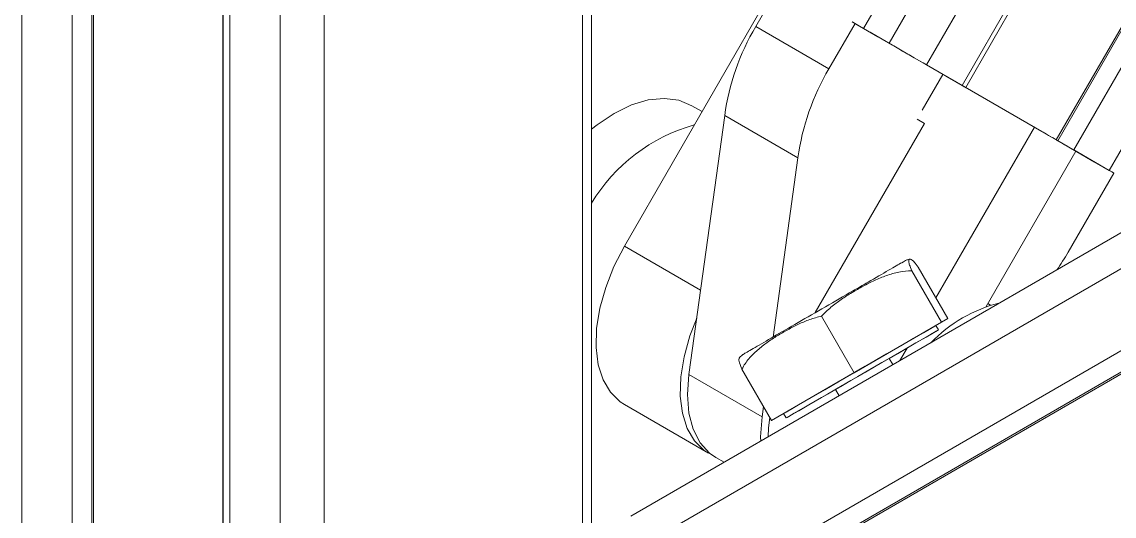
# Model space of a CAD drawing. Extents: x -976302 to -776254, y 5665 to 231437.
# Drawn here: x -788714 to -788183, y 80006 to 80247 of the extents above; entities that cross this region are included whole.
import ezdxf

# ---------------------------------------------------------------- set-up
doc = ezdxf.new("R2010")
doc.units = 0
doc.header["$LTSCALE"] = 1000
doc.header["$MEASUREMENT"] = 0

msp = doc.modelspace()

# ---------------------------------------------------------------- linework, layer by layer
at = {"linetype": 'Continuous', "lineweight": 15}
for p, q in [((-787350.2, 81897.26), (-788305.06, 80243.39)), ((-787350.2, 81897.26), (-788305.06, 80243.39)), ((-787337.74, 81890.07), (-788292.61, 80236.2)), ((-787337.74, 81890.07), (-788292.61, 80236.2)), ((-787319.52, 81879.55), (-788274.38, 80225.68)), ((-787319.52, 81879.55), (-788274.38, 80225.68)), ((-787302.25, 81869.58), (-788257.12, 80215.7)), ((-787302.25, 81869.58), (-788257.12, 80215.7)), ((-788255.36, 80214.69), (-787300.49, 81868.56)), ((-788255.36, 80214.69), (-787300.49, 81868.56)), ((-787256.43, 81843.12), (-788211.3, 80189.24)), ((-787256.43, 81843.12), (-788211.3, 80189.24)), ((-787255.73, 81842.71), (-788210.59, 80188.84)), ((-787255.73, 81842.71), (-788210.59, 80188.84)), ((-787247.97, 81838.23), (-788202.83, 80184.36)), ((-787247.97, 81838.23), (-788202.83, 80184.36)), ((-787230.7, 81828.26), (-788185.57, 80174.38)), ((-787230.7, 81828.26), (-788185.57, 80174.38)), ((-788437.36, 79850.72), (-788437.36, 81039.41)), ((-788437.36, 79850.72), (-788437.36, 81039.41)), ((-788714.35, 79800.55), (-788714.35, 81033.25)), ((-788714.35, 79800.55), (-788714.35, 81033.25)), ((-788441.78, 79848.91), (-788441.78, 81033.25)), ((-788689.93, 79786.45), (-788689.93, 81019.15)), ((-788689.93, 79786.45), (-788689.93, 81019.15)), ((-788680.31, 79784.66), (-788680.31, 81017.37)), ((-788680.31, 79784.66), (-788680.31, 81017.37)), ((-788679.44, 79784.5), (-788679.44, 81017.2)), ((-788679.44, 79784.5), (-788679.44, 81017.2)), ((-788616.54, 79748.19), (-788616.54, 80980.9)), ((-788616.54, 79748.19), (-788616.54, 80980.9)), ((-788616.41, 80979.36), (-788616.41, 79746.65)), ((-788616.41, 80979.36), (-788616.41, 79746.65)), ((-788613.16, 79742.13), (-788613.16, 80974.84)), ((-788613.16, 79742.13), (-788613.16, 80974.84)), ((-788588.74, 79728.03), (-788588.74, 80960.74)), ((-788588.74, 79728.03), (-788588.74, 80960.74)), ((-788567.39, 79728.03), (-788567.39, 80960.74)), ((-788567.39, 79728.03), (-788567.39, 80960.74)), ((-788418.22, 80006.44), (-787441.96, 80570.2)), ((-788418.22, 80006.44), (-787441.96, 80570.2)), ((-788421.34, 79987.2), (-787445.09, 80550.97)), ((-788421.34, 79987.2), (-787445.09, 80550.97)), ((-788404.07, 79957.3), (-787427.82, 80521.06)), ((-788404.07, 79957.3), (-787427.82, 80521.06)), ((-788396.32, 79951.39), (-787420.07, 80515.15)), ((-788396.32, 79951.39), (-787420.07, 80515.15)), ((-788395.61, 79950.85), (-787419.36, 80514.62)), ((-788395.61, 79950.85), (-787419.36, 80514.62)), ((-788321.59, 80310.38), (-788421.33, 80137.63)), ((-788321.59, 80310.38), (-788421.33, 80137.63)), ((-788357.48, 80244.3), (-788332.19, 80288.1)), ((-788357.48, 80244.3), (-788332.19, 80288.1)), ((-788321.89, 80223.76), (-788309.19, 80245.77)), ((-788321.89, 80223.76), (-788309.19, 80245.77)), ((-788357.48, 80244.3), (-788321.89, 80223.76)), ((-788357.48, 80244.3), (-788321.89, 80223.76)), ((-788308.19, 80245.19), (-788298.12, 80239.38)), ((-788308.19, 80245.19), (-788298.12, 80239.38)), ((-788292.61, 80236.2), (-788305.06, 80243.39)), ((-788292.61, 80236.2), (-788305.06, 80243.39)), ((-788291.01, 80235.27), (-788301.07, 80241.08)), ((-788291.01, 80235.27), (-788301.07, 80241.08)), ((-788301.07, 80241.08), (-788301.07, 80241.08)), ((-788300.03, 80240.48), (-788287.58, 80233.29)), ((-788300.03, 80240.48), (-788287.58, 80233.29)), ((-788298.12, 80239.38), (-788295.98, 80238.14)), ((-788298.12, 80239.38), (-788295.98, 80238.14)), ((-788295.98, 80238.14), (-788290.64, 80235.06)), ((-788295.98, 80238.14), (-788290.64, 80235.06)), ((-788281.5, 80229.78), (-788264.23, 80219.81)), ((-788281.5, 80229.78), (-788264.23, 80219.81)), ((-788257.12, 80215.7), (-788274.38, 80225.68)), ((-788257.12, 80215.7), (-788274.38, 80225.68)), ((-788266.41, 80221.07), (-788276.48, 80203.63)), ((-788266.41, 80221.07), (-788276.48, 80203.63)), ((-788264.3, 80219.85), (-788264.3, 80219.85)), ((-788264.3, 80219.85), (-788264.3, 80219.85)), ((-788262.89, 80219.03), (-788218.41, 80193.35)), ((-788262.89, 80219.03), (-788218.41, 80193.35)), ((-788211.3, 80189.24), (-788255.77, 80214.93)), ((-788211.3, 80189.24), (-788255.77, 80214.93)), ((-788255.77, 80214.93), (-788255.77, 80214.93)), ((-788383.59, 80203), (-788388.55, 80205.86)), ((-788383.59, 80203), (-788388.55, 80205.86)), ((-788389.96, 80075.21), (-788372.53, 80201.11)), ((-788389.96, 80075.21), (-788372.53, 80201.11)), ((-788372.53, 80201.11), (-788336.94, 80180.57)), ((-788372.53, 80201.11), (-788336.94, 80180.57)), ((-788275.44, 80197.22), (-788279, 80199.27)), ((-788275.44, 80197.22), (-788279, 80199.27)), ((-788275.44, 80197.22), (-788328.5, 80105.31)), ((-788275.44, 80197.22), (-788328.5, 80105.31)), ((-788276.48, 80197.82), (-788275.44, 80197.22)), ((-788276.48, 80197.82), (-788275.44, 80197.22)), ((-788221.94, 80195.39), (-788269.82, 80112.45)), ((-788221.94, 80195.39), (-788269.82, 80112.45)), ((-788209.95, 80188.47), (-788192.68, 80178.49)), ((-788209.95, 80188.47), (-788192.68, 80178.49)), ((-788245.41, 80108.23), (-788201.81, 80183.76)), ((-788245.41, 80108.23), (-788201.81, 80183.76)), ((-788185.57, 80174.38), (-788202.83, 80184.36)), ((-788185.57, 80174.38), (-788202.83, 80184.36)), ((-788193.72, 80179.09), (-788201.81, 80183.76)), ((-788201.81, 80183.76), (-788188.69, 80176.19)), ((-788193.72, 80179.09), (-788201.81, 80183.76)), ((-788201.81, 80183.76), (-788188.69, 80176.19)), ((-788349.01, 80093.47), (-788336.94, 80180.57)), ((-788349.01, 80093.47), (-788336.94, 80180.57)), ((-788193.72, 80179.09), (-788193.72, 80179.09)), ((-788183.38, 80173.12), (-788205.61, 80134.62)), ((-788183.38, 80173.12), (-788205.61, 80134.62)), ((-788421.33, 80137.63), (-788384.28, 80116.24)), ((-788267.1, 80100.67), (-788281.5, 80125.61)), ((-788267.1, 80100.67), (-788281.5, 80125.61)), ((-788264.03, 80102.43), (-788278.44, 80127.38)), ((-788264.03, 80102.43), (-788278.44, 80127.38)), ((-788244.58, 80109.67), (-788243.3, 80108.93)), ((-788244.58, 80109.67), (-788243.3, 80108.93)), ((-788309.61, 80076.12), (-788325.46, 80103.58)), ((-788309.61, 80076.12), (-788325.46, 80103.58)), ((-788304.19, 80079.25), (-788264.03, 80102.44)), ((-788304.19, 80079.25), (-788264.03, 80102.44)), ((-788264.03, 80102.43), (-788267.11, 80100.66)), ((-788264.03, 80102.43), (-788267.11, 80100.66)), ((-788267.1, 80100.67), (-788309.61, 80076.12)), ((-788267.1, 80100.67), (-788309.61, 80076.12)), ((-788268.55, 80096.92), (-788269.81, 80099.1)), ((-788268.55, 80096.92), (-788269.81, 80099.1)), ((-788283.9, 80088.05), (-788287.41, 80081.98)), ((-788283.9, 80088.05), (-788287.41, 80081.98)), ((-788363.79, 80085.01), (-788365.45, 80083.27)), ((-788363.79, 80085.01), (-788365.45, 80083.27)), ((-788290.76, 80080.04), (-788292.52, 80083.08)), ((-788290.76, 80080.04), (-788292.52, 80083.08)), ((-788349.77, 80052.94), (-788364.17, 80077.89)), ((-788349.77, 80052.94), (-788364.17, 80077.89)), ((-788309.61, 80076.12), (-788349.77, 80052.94)), ((-788309.61, 80076.12), (-788349.77, 80052.94)), ((-788346.69, 80054.71), (-788304.19, 80079.25)), ((-788346.69, 80054.71), (-788304.19, 80079.25)), ((-788389.96, 80075.21), (-788354.38, 80054.67)), ((-788389.96, 80075.21), (-788354.38, 80054.67)), ((-788318.67, 80067.99), (-788316.91, 80064.94)), ((-788318.67, 80067.99), (-788316.91, 80064.94)), ((-788421.33, 80060.63), (-788380.41, 80037.01)), ((-788421.33, 80060.63), (-788380.41, 80037.01)), ((-788354.38, 80054.67), (-788353.68, 80059.72)), ((-788354.38, 80054.67), (-788353.68, 80059.72)), ((-788349.77, 80052.94), (-788346.69, 80054.71)), ((-788349.77, 80052.94), (-788346.69, 80054.71)), ((-788343.89, 80056.33), (-788342.64, 80054.15)), ((-788343.89, 80056.33), (-788342.64, 80054.15)), ((-788376.85, 80034.96), (-788372.84, 80032.64)), ((-788376.85, 80034.96), (-788372.84, 80032.64))]:
    msp.add_line(p, q, dxfattribs=at)
at = {"linetype": 'Continuous', "lineweight": 15, "flags": 128}
for points in [[(-788305.06, 80243.39), (-788307, 80244.51), (-788308.57, 80245.41), (-788309.72, 80246.08), (-788310.4, 80246.47), (-788310.58, 80246.57), (-788310.26, 80246.39), (-788309.46, 80245.92), (-788308.19, 80245.19)], [(-788305.06, 80243.39), (-788307, 80244.51), (-788308.57, 80245.41), (-788309.72, 80246.08), (-788310.4, 80246.47), (-788310.58, 80246.57), (-788310.26, 80246.39), (-788309.46, 80245.92), (-788308.19, 80245.19)], [(-788301.07, 80241.08), (-788301.49, 80241.33), (-788301.76, 80241.48), (-788301.87, 80241.54), (-788301.81, 80241.51), (-788301.58, 80241.38), (-788301.2, 80241.16), (-788300.68, 80240.85), (-788300.03, 80240.48)], [(-788301.07, 80241.08), (-788301.49, 80241.33), (-788301.76, 80241.48), (-788301.87, 80241.54), (-788301.81, 80241.51), (-788301.58, 80241.38), (-788301.2, 80241.16), (-788300.68, 80240.85), (-788300.03, 80240.48)], [(-788274.38, 80225.68), (-788276.06, 80226.64), (-788278.09, 80227.81), (-788280.38, 80229.14), (-788282.85, 80230.56), (-788285.4, 80232.04), (-788287.95, 80233.51), (-788290.38, 80234.91), (-788292.61, 80236.2)], [(-788274.38, 80225.68), (-788276.06, 80226.64), (-788278.09, 80227.81), (-788280.38, 80229.14), (-788282.85, 80230.56), (-788285.4, 80232.04), (-788287.95, 80233.51), (-788290.38, 80234.91), (-788292.61, 80236.2)], [(-788287.58, 80233.29), (-788286.83, 80232.86), (-788286.02, 80232.39), (-788285.17, 80231.9), (-788284.32, 80231.41), (-788283.5, 80230.94), (-788282.73, 80230.5), (-788282.06, 80230.11), (-788281.5, 80229.78)], [(-788287.58, 80233.29), (-788286.83, 80232.86), (-788286.02, 80232.39), (-788285.17, 80231.9), (-788284.32, 80231.41), (-788283.5, 80230.94), (-788282.73, 80230.5), (-788282.06, 80230.11), (-788281.5, 80229.78)], [(-788264.23, 80219.81), (-788264.3, 80219.85), (-788264.29, 80219.85), (-788264.22, 80219.81), (-788264.09, 80219.73), (-788263.88, 80219.61), (-788263.62, 80219.46), (-788263.28, 80219.26), (-788262.89, 80219.03)], [(-788264.23, 80219.81), (-788264.3, 80219.85), (-788264.29, 80219.85), (-788264.22, 80219.81), (-788264.09, 80219.73), (-788263.88, 80219.61), (-788263.62, 80219.46), (-788263.28, 80219.26), (-788262.89, 80219.03)], [(-788255.88, 80214.99), (-788255.58, 80214.81), (-788255.4, 80214.71), (-788255.36, 80214.69), (-788255.45, 80214.74), (-788255.68, 80214.87), (-788256.04, 80215.08), (-788256.52, 80215.36), (-788257.12, 80215.7)], [(-788255.88, 80214.99), (-788255.58, 80214.81), (-788255.4, 80214.71), (-788255.36, 80214.69), (-788255.45, 80214.74), (-788255.68, 80214.87), (-788256.04, 80215.08), (-788256.52, 80215.36), (-788257.12, 80215.7)], [(-788255.77, 80214.93), (-788255.82, 80214.96), (-788255.87, 80214.98), (-788255.9, 80215), (-788255.92, 80215.01), (-788255.93, 80215.02), (-788255.93, 80215.02), (-788255.91, 80215.01), (-788255.88, 80214.99)], [(-788255.77, 80214.93), (-788255.82, 80214.96), (-788255.87, 80214.98), (-788255.9, 80215), (-788255.92, 80215.01), (-788255.93, 80215.02), (-788255.93, 80215.02), (-788255.91, 80215.01), (-788255.88, 80214.99)], [(-788388.55, 80205.86), (-788394.92, 80208.46), (-788402.06, 80209.39), (-788409.8, 80208.63), (-788417.94, 80206.19), (-788426.29, 80202.12), (-788434.64, 80196.55), (-788437.36, 80194.39)], [(-788388.55, 80205.86), (-788394.92, 80208.46), (-788402.06, 80209.39), (-788409.8, 80208.63), (-788417.94, 80206.19), (-788426.29, 80202.12), (-788434.64, 80196.55), (-788437.36, 80194.39)], [(-788218.41, 80193.35), (-788217.7, 80192.94), (-788216.9, 80192.48), (-788216, 80191.96), (-788215.02, 80191.39), (-788213.99, 80190.8), (-788212.9, 80190.17), (-788211.79, 80189.53), (-788210.66, 80188.87)], [(-788218.41, 80193.35), (-788217.7, 80192.94), (-788216.9, 80192.48), (-788216, 80191.96), (-788215.02, 80191.39), (-788213.99, 80190.8), (-788212.9, 80190.17), (-788211.79, 80189.53), (-788210.66, 80188.87)], [(-788210.59, 80188.84), (-788210.69, 80188.9), (-788210.8, 80188.95), (-788210.89, 80189.01), (-788210.99, 80189.07), (-788211.08, 80189.12), (-788211.16, 80189.16), (-788211.23, 80189.21), (-788211.3, 80189.24)], [(-788210.59, 80188.84), (-788210.69, 80188.9), (-788210.8, 80188.95), (-788210.89, 80189.01), (-788210.99, 80189.07), (-788211.08, 80189.12), (-788211.16, 80189.16), (-788211.23, 80189.21), (-788211.3, 80189.24)], [(-788210.66, 80188.87), (-788210.55, 80188.81), (-788210.45, 80188.75), (-788210.35, 80188.7), (-788210.26, 80188.64), (-788210.17, 80188.59), (-788210.09, 80188.55), (-788210.02, 80188.5), (-788209.95, 80188.47)], [(-788210.66, 80188.87), (-788210.55, 80188.81), (-788210.45, 80188.75), (-788210.35, 80188.7), (-788210.26, 80188.64), (-788210.17, 80188.59), (-788210.09, 80188.55), (-788210.02, 80188.5), (-788209.95, 80188.47)], [(-788202.83, 80184.36), (-788203.54, 80184.77), (-788204.35, 80185.23), (-788205.25, 80185.75), (-788206.22, 80186.31), (-788207.26, 80186.91), (-788208.34, 80187.54), (-788209.46, 80188.18), (-788210.59, 80188.84)], [(-788202.83, 80184.36), (-788203.54, 80184.77), (-788204.35, 80185.23), (-788205.25, 80185.75), (-788206.22, 80186.31), (-788207.26, 80186.91), (-788208.34, 80187.54), (-788209.46, 80188.18), (-788210.59, 80188.84)], [(-788192.68, 80178.49), (-788192.26, 80178.25), (-788191.99, 80178.09), (-788191.88, 80178.03), (-788191.95, 80178.07), (-788192.17, 80178.2), (-788192.55, 80178.42), (-788193.08, 80178.72), (-788193.72, 80179.09)], [(-788192.68, 80178.49), (-788192.26, 80178.25), (-788191.99, 80178.09), (-788191.88, 80178.03), (-788191.95, 80178.07), (-788192.17, 80178.2), (-788192.55, 80178.42), (-788193.08, 80178.72), (-788193.72, 80179.09)], [(-788188.69, 80176.19), (-788186.75, 80175.07), (-788185.18, 80174.16), (-788184.03, 80173.5), (-788183.35, 80173.11), (-788183.17, 80173), (-788183.49, 80173.19), (-788184.3, 80173.65), (-788185.57, 80174.38)], [(-788188.69, 80176.19), (-788186.75, 80175.07), (-788185.18, 80174.16), (-788184.03, 80173.5), (-788183.35, 80173.11), (-788183.17, 80173), (-788183.49, 80173.19), (-788184.3, 80173.65), (-788185.57, 80174.38)], [(-788421.33, 80137.63), (-788426.42, 80127.75), (-788430.43, 80117.6), (-788433.26, 80107.48), (-788434.82, 80097.66), (-788435.08, 80088.42), (-788434.02, 80080.02), (-788431.68, 80072.68), (-788428.12, 80066.63), (-788423.44, 80062.01), (-788421.33, 80060.63)], [(-788421.33, 80137.63), (-788426.42, 80127.75), (-788430.43, 80117.6), (-788433.26, 80107.48), (-788434.82, 80097.66), (-788435.08, 80088.42), (-788434.02, 80080.02), (-788431.68, 80072.68), (-788428.12, 80066.63), (-788423.44, 80062.01), (-788421.33, 80060.63)], [(-788386.17, 80102.61), (-788389.51, 80093.98), (-788392.34, 80083.86), (-788393.9, 80074.04), (-788394.16, 80064.8), (-788393.1, 80056.39), (-788390.76, 80049.06), (-788387.2, 80043), (-788382.51, 80038.39), (-788380.41, 80037.01)], [(-788386.17, 80102.61), (-788389.51, 80093.98), (-788392.34, 80083.86), (-788393.9, 80074.04), (-788394.16, 80064.8), (-788393.1, 80056.39), (-788390.76, 80049.06), (-788387.2, 80043), (-788382.51, 80038.39), (-788380.41, 80037.01)], [(-788269.81, 80099.1), (-788270.3, 80098.81), (-788272.36, 80097.63), (-788275.92, 80095.57), (-788280.83, 80092.74), (-788286.88, 80089.25), (-788293.81, 80085.25), (-788301.3, 80080.92), (-788309.04, 80076.46), (-788316.68, 80072.04), (-788323.89, 80067.88), (-788330.35, 80064.15), (-788335.79, 80061.01), (-788339.97, 80058.59), (-788342.7, 80057.02), (-788343.86, 80056.35), (-788343.89, 80056.33)], [(-788269.81, 80099.1), (-788270.3, 80098.81), (-788272.36, 80097.63), (-788275.92, 80095.57), (-788280.83, 80092.74), (-788286.88, 80089.25), (-788293.81, 80085.25), (-788301.3, 80080.92), (-788309.04, 80076.46), (-788316.68, 80072.04), (-788323.89, 80067.88), (-788330.35, 80064.15), (-788335.79, 80061.01), (-788339.97, 80058.59), (-788342.7, 80057.02), (-788343.86, 80056.35), (-788343.89, 80056.33)], [(-788303.41, 80076.79), (-788311.15, 80072.33), (-788318.64, 80068), (-788325.56, 80064), (-788331.61, 80060.51), (-788336.53, 80057.67), (-788340.09, 80055.62), (-788342.14, 80054.43), (-788342.6, 80054.17), (-788341.44, 80054.84), (-788338.71, 80056.42), (-788334.54, 80058.83), (-788329.1, 80061.97), (-788322.63, 80065.7), (-788315.42, 80069.87), (-788307.78, 80074.28), (-788300.04, 80078.74), (-788292.55, 80083.07), (-788285.62, 80087.07), (-788279.57, 80090.56), (-788274.66, 80093.4), (-788271.1, 80095.45), (-788269.05, 80096.64), (-788268.59, 80096.9), (-788269.75, 80096.23), (-788272.48, 80094.65), (-788276.65, 80092.24), (-788282.09, 80089.1), (-788288.56, 80085.37), (-788292.52, 80083.08)], [(-788303.41, 80076.79), (-788311.15, 80072.33), (-788318.64, 80068), (-788325.56, 80064), (-788331.61, 80060.51), (-788336.53, 80057.67), (-788340.09, 80055.62), (-788342.14, 80054.43), (-788342.6, 80054.17), (-788341.44, 80054.84), (-788338.71, 80056.42), (-788334.54, 80058.83), (-788329.1, 80061.97), (-788322.63, 80065.7), (-788315.42, 80069.87), (-788307.78, 80074.28), (-788300.04, 80078.74), (-788292.55, 80083.07), (-788285.62, 80087.07), (-788279.57, 80090.56), (-788274.66, 80093.4), (-788271.1, 80095.45), (-788269.05, 80096.64), (-788268.59, 80096.9), (-788269.75, 80096.23), (-788272.48, 80094.65), (-788276.65, 80092.24), (-788282.09, 80089.1), (-788288.56, 80085.37), (-788292.52, 80083.08)], [(-788318.67, 80067.99), (-788318.12, 80068.3), (-788316.09, 80069.48), (-788312.79, 80071.38), (-788308.62, 80073.79), (-788304.09, 80076.41), (-788299.73, 80078.92), (-788296.09, 80081.02), (-788293.59, 80082.46), (-788292.54, 80083.07), (-788292.52, 80083.08)], [(-788318.67, 80067.99), (-788318.12, 80068.3), (-788316.09, 80069.48), (-788312.79, 80071.38), (-788308.62, 80073.79), (-788304.09, 80076.41), (-788299.73, 80078.92), (-788296.09, 80081.02), (-788293.59, 80082.46), (-788292.54, 80083.07), (-788292.52, 80083.08)], [(-788376.85, 80034.96), (-788379.87, 80037.05), (-788384.48, 80042.11), (-788387.88, 80048.66), (-788389.96, 80056.53), (-788390.66, 80065.47), (-788389.96, 80075.21)], [(-788376.85, 80034.96), (-788379.87, 80037.05), (-788384.48, 80042.11), (-788387.88, 80048.66), (-788389.96, 80056.53), (-788390.66, 80065.47), (-788389.96, 80075.21)], [(-788355.05, 80042.92), (-788355.08, 80044.92), (-788354.38, 80054.67)], [(-788355.05, 80042.92), (-788355.08, 80044.92), (-788354.38, 80054.67)], [(-788351.49, 80044.98), (-788351.2, 80049.39), (-788350.57, 80054.32)], [(-788351.49, 80044.98), (-788351.2, 80049.39), (-788350.57, 80054.32)]]:
    msp.add_lwpolyline(points, dxfattribs=at)
at = {"linetype": 'Continuous', "lineweight": 15}
for centre, radius, start, end in [((-788257.75, 80185.33), 115.86, 149.4042, 172.1723), ((-788257.75, 80185.33), 115.86, 149.4042, 172.1723), ((-788222.16, 80164.79), 115.86, 149.4042, 172.1723), ((-788222.16, 80164.79), 115.86, 149.4042, 172.1723), ((-788364.6, 80114.77), 84.85, 105.5431, 149.0445), ((-788364.6, 80114.77), 84.85, 105.5431, 149.0445), ((-788318.17, 80199.59), 129.97, 325.5636, 330.0064), ((-788318.17, 80199.59), 129.97, 325.5636, 330.0064), ((-788221.72, 80041.89), 70.28, 103.976, 136.0347), ((-788221.72, 80041.89), 70.28, 103.976, 136.0347)]:
    msp.add_arc(centre, radius, start, end, dxfattribs=at)
for points, knots in [([(-788302.86, 80120.11), (-788299.32, 80122.16), (-788292.25, 80126.24), (-788285.62, 80130.07), (-788284.78, 80130.55), (-788284.37, 80130.79)], [0, 0, 0, 0, 0.335736, 0.671472, 1, 1, 1, 1]), ([(-788302.86, 80120.11), (-788299.32, 80122.16), (-788292.25, 80126.24), (-788285.62, 80130.07), (-788284.78, 80130.55), (-788284.37, 80130.79)], [0, 0, 0, 0, 0.335736, 0.671472, 1, 1, 1, 1]), ([(-788282.51, 80131.24), (-788282.92, 80131.17), (-788283.55, 80131.07), (-788284.15, 80130.85), (-788284.36, 80130.78)], [0, 0, 0, 0, 0.649092, 1, 1, 1, 1]), ([(-788282.51, 80131.24), (-788282.92, 80131.17), (-788283.55, 80131.07), (-788284.15, 80130.85), (-788284.36, 80130.78)], [0, 0, 0, 0, 0.649092, 1, 1, 1, 1]), ([(-788278.44, 80127.38), (-788279.2, 80128.43), (-788279.79, 80129.17), (-788280.52, 80129.99), (-788280.74, 80130.22), (-788281.13, 80130.6), (-788281.3, 80130.75), (-788281.76, 80131.1), (-788282.01, 80131.22), (-788282.41, 80131.32), (-788282.57, 80131.3), (-788282.83, 80131.15), (-788282.93, 80131.02), (-788283.05, 80130.62), (-788283.07, 80130.34), (-788282.97, 80129.57), (-788282.85, 80129.06), (-788282.39, 80127.68), (-788282.04, 80126.79), (-788281.51, 80125.61)], [0, 0, 0, 0, 0.125, 0.125, 0.1875, 0.1875, 0.25, 0.25, 0.375, 0.375, 0.5, 0.5, 0.625, 0.625, 0.75, 0.75, 0.875, 0.875, 1, 1, 1, 1]), ([(-788278.44, 80127.38), (-788279.2, 80128.43), (-788279.79, 80129.17), (-788280.52, 80129.99), (-788280.74, 80130.22), (-788281.13, 80130.6), (-788281.3, 80130.75), (-788281.76, 80131.1), (-788282.01, 80131.22), (-788282.41, 80131.32), (-788282.57, 80131.3), (-788282.83, 80131.15), (-788282.93, 80131.02), (-788283.05, 80130.62), (-788283.07, 80130.34), (-788282.97, 80129.57), (-788282.85, 80129.06), (-788282.39, 80127.68), (-788282.04, 80126.79), (-788281.51, 80125.61)], [0, 0, 0, 0, 0.125, 0.125, 0.1875, 0.1875, 0.25, 0.25, 0.375, 0.375, 0.5, 0.5, 0.625, 0.625, 0.75, 0.75, 0.875, 0.875, 1, 1, 1, 1]), ([(-788281.5, 80125.61), (-788283.66, 80125.66), (-788285.76, 80125.43), (-788289.9, 80124.61), (-788291.94, 80124.02), (-788295.89, 80122.62), (-788297.81, 80121.81), (-788301.57, 80120.06), (-788303.42, 80119.13), (-788307.07, 80117.15), (-788308.87, 80116.12), (-788312.42, 80113.97), (-788314.17, 80112.85), (-788317.6, 80110.48), (-788319.29, 80109.23), (-788322.5, 80106.56), (-788324.04, 80105.14), (-788325.46, 80103.58)], [0, 0, 0, 0, 0.125, 0.125, 0.25, 0.25, 0.375, 0.375, 0.5, 0.5, 0.625, 0.625, 0.75, 0.75, 0.875, 0.875, 1, 1, 1, 1]), ([(-788281.5, 80125.61), (-788283.66, 80125.66), (-788285.76, 80125.43), (-788289.9, 80124.61), (-788291.94, 80124.02), (-788295.89, 80122.62), (-788297.81, 80121.81), (-788301.57, 80120.06), (-788303.42, 80119.13), (-788307.07, 80117.15), (-788308.87, 80116.12), (-788312.42, 80113.97), (-788314.17, 80112.85), (-788317.6, 80110.48), (-788319.29, 80109.23), (-788322.5, 80106.56), (-788324.04, 80105.14), (-788325.46, 80103.58)], [0, 0, 0, 0, 0.125, 0.125, 0.25, 0.25, 0.375, 0.375, 0.5, 0.5, 0.625, 0.625, 0.75, 0.75, 0.875, 0.875, 1, 1, 1, 1]), ([(-788363.73, 80084.97), (-788363.7, 80084.99), (-788363.62, 80085.03), (-788358.29, 80088.11), (-788349.16, 80093.38), (-788337.05, 80100.38), (-788323.58, 80108.16), (-788311.71, 80115.01), (-788305.32, 80118.69), (-788302.86, 80120.11)], [0, 0, 0, 0, 0.11143, 0.269373, 0.427317, 0.58526, 0.743203, 0.901146, 1, 1, 1, 1]), ([(-788363.73, 80084.97), (-788363.7, 80084.99), (-788363.62, 80085.03), (-788358.29, 80088.11), (-788349.16, 80093.38), (-788337.05, 80100.38), (-788323.58, 80108.16), (-788311.71, 80115.01), (-788305.32, 80118.69), (-788302.86, 80120.11)], [0, 0, 0, 0, 0.11143, 0.269373, 0.427317, 0.58526, 0.743203, 0.901146, 1, 1, 1, 1]), ([(-788325.46, 80103.58), (-788327.44, 80103.18), (-788329.34, 80102.61), (-788333.05, 80101.28), (-788334.86, 80100.51), (-788338.41, 80098.85), (-788340.16, 80097.95), (-788343.61, 80096.06), (-788345.32, 80095.07), (-788348.67, 80093), (-788350.32, 80091.92), (-788353.52, 80089.64), (-788355.08, 80088.44), (-788358.06, 80085.84), (-788359.49, 80084.43), (-788362.07, 80081.37), (-788363.23, 80079.72), (-788364.17, 80077.89)], [0, 0, 0, 0, 0.125, 0.125, 0.25, 0.25, 0.375, 0.375, 0.5, 0.5, 0.625, 0.625, 0.75, 0.75, 0.875, 0.875, 1, 1, 1, 1]), ([(-788325.46, 80103.58), (-788327.44, 80103.18), (-788329.34, 80102.61), (-788333.05, 80101.28), (-788334.86, 80100.51), (-788338.41, 80098.85), (-788340.16, 80097.95), (-788343.61, 80096.06), (-788345.32, 80095.07), (-788348.67, 80093), (-788350.32, 80091.92), (-788353.52, 80089.64), (-788355.08, 80088.44), (-788358.06, 80085.84), (-788359.49, 80084.43), (-788362.07, 80081.37), (-788363.23, 80079.72), (-788364.17, 80077.89)], [0, 0, 0, 0, 0.125, 0.125, 0.25, 0.25, 0.375, 0.375, 0.5, 0.5, 0.625, 0.625, 0.75, 0.75, 0.875, 0.875, 1, 1, 1, 1]), ([(-788364.17, 80077.89), (-788364.19, 80077.93), (-788364.97, 80079.68), (-788365.94, 80082.44), (-788365.59, 80082.93), (-788365.39, 80083.21)], [0, 0, 0, 0, 0.011061, 0.417626, 1, 1, 1, 1]), ([(-788364.17, 80077.89), (-788364.19, 80077.93), (-788364.97, 80079.68), (-788365.94, 80082.44), (-788365.59, 80082.93), (-788365.39, 80083.21)], [0, 0, 0, 0, 0.011061, 0.417626, 1, 1, 1, 1])]:
    msp.add_open_spline(points, degree=3, knots=knots, dxfattribs=at)

doc.saveas('drawing.dxf')
